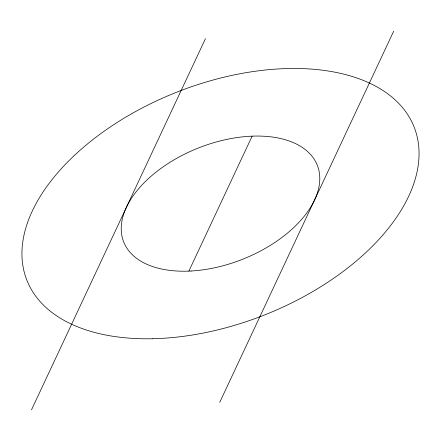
<?xml version="1.0" encoding="UTF-8"?>
<svg xmlns="http://www.w3.org/2000/svg" width="441" height="441" viewBox="0 0 441 441"><rect width="100%" height="100%" fill="white"/><g stroke="black" fill="none" stroke-linecap="round" stroke-linejoin="round"><path stroke-width="0.66" d="M31.52 409.777L205.451 38.648M188.875 271.11L252.125 136.153M219.734 402.352L393.67 31.223M152.79 338.727A208.224 119.731 -21.6 0 0 416.001 132.432A208.224 119.731 -21.6 0 0 92.704 139.731A208.224 119.731 -21.6 0 0 152.79 338.727M191.179 271A104.115 59.866 -21.6 0 0 317.305 165.309A104.115 59.866 -21.6 0 0 153.021 174.586A104.115 59.866 -21.6 0 0 191.179 271"/></g></svg>
